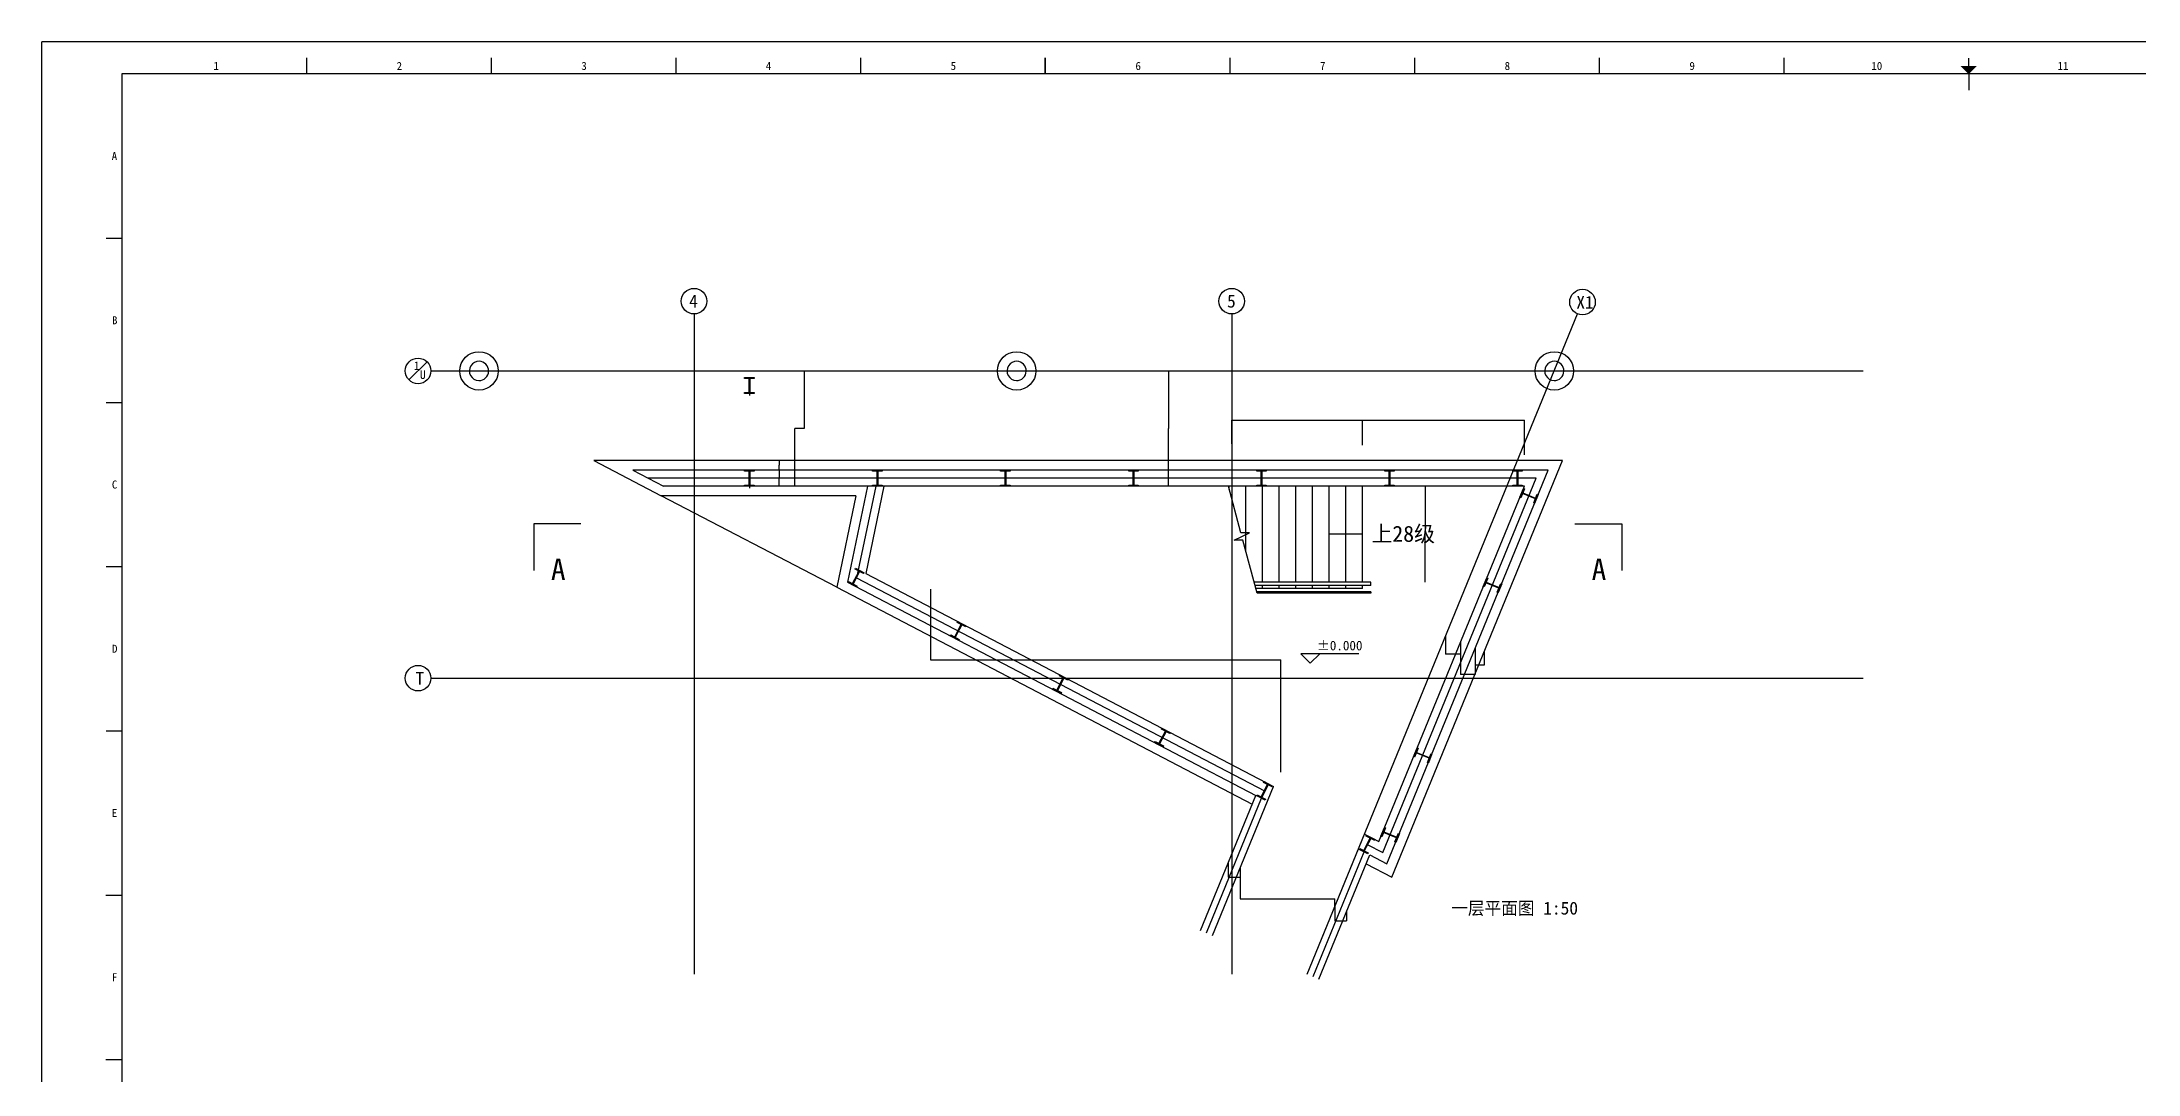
# Model space of a CAD drawing. Header units: metres. Extents: x 104376 to 163826, y -86950 to -44900.
# Drawn here: x 104376 to 137124, y -61024 to -44900 of the extents above; entities that cross this region are included whole.
import ezdxf

# ---------------------------------------------------------------- set-up
doc = ezdxf.new("R2010")
doc.units = ezdxf.units.M
for name, color, linetype in [('AXIS', 8, 'Continuous'), ('COL-S', 251, 'Continuous'), ('COLUMN', 1, 'Continuous'), ('D-TEXT', 3, 'Continuous'), ('DIM', 3, 'Continuous'), ('LINE', 3, 'Continuous'), ('RAILING', 6, 'Continuous'), ('S', 7, 'Continuous'), ('STAIR', 6, 'Continuous'), ('TEXT', 7, 'Continuous'), ('TK', 9, 'Continuous'), ('WIN', 4, 'Continuous'), ('XU', 6, 'Continuous')]:
    doc.layers.add(name, color=color, linetype=linetype)
doc.dimstyles.get("Standard").update_dxf_attribs({"dimtxt": 2.5, "dimasz": 2.5, "dimexe": 1.25, "dimexo": 0.625, "dimtad": 1, "dimcen": 2.5, "dimazin": 3, "dimtfac": 1, "dimtmove": 0, "dimatfit": 3})

# ---------------------------------------------------------------- blocks, each defined once
blk = doc.blocks.new('A$C492409A6')
at = {"layer": 'D-TEXT', "linetype": 'BYBLOCK'}
blk.add_text('X1', height=600, rotation=360, dxfattribs=at).set_placement((0, 0))
blk = doc.blocks.new('G25')
for p, q in [((-75, 109), (-75, 125)), ((-75, 125), (75, 125)), ((75, 109), (-75, 109)), ((-5, -109), (-5, 109)), ((5, 109), (5, -109)), ((75, 125), (75, 109)), ((-75, -125), (-75, -109)), ((-75, -109), (75, -109)), ((75, -125), (-75, -125)), ((75, -109), (75, -125))]:
    blk.add_line(p, q)
blk = doc.blocks.new('*D4')
for p, q in [((123093.96, -57801.74), (123093.96, -58288.91)), ((123094.21, -58288.91), (123830.725, -58288.91)), ((123837.725, -58288.91), (124574.24, -58288.91)), ((124574.49, -58408.4), (124574.49, -58288.91))]:
    blk.add_line(p, q)
at = {"layer": 'Defpoints'}
for p in [(123093.96, -57801.74), (123093.96, -58288.91), (124574.49, -58408.4)]:
    blk.add_point(p, dxfattribs=at)
at = {"layer": 'DIM', "insert": (123834.225, -58288.91), "char_height": 1, "attachment_point": 5}
blk.add_mtext('1480,53', dxfattribs=at)
blk = doc.blocks.new('*D5')
for p, q in [((118255.44, -53450.75), (118255.44, -54551.59)), ((118255.69, -54551.59), (120989.42, -54551.59)), ((120996.42, -54551.59), (123730.15, -54551.59)), ((123730.4, -56309.32), (123730.4, -54551.59))]:
    blk.add_line(p, q)
at = {"layer": 'Defpoints'}
for p in [(118255.44, -53450.75), (118255.44, -54551.59), (123730.4, -56309.32)]:
    blk.add_point(p, dxfattribs=at)
at = {"layer": 'DIM', "insert": (120992.92, -54551.59), "char_height": 1, "attachment_point": 5}
blk.add_mtext('5474,96', dxfattribs=at)
blk = doc.blocks.new('*D6')
for p, q in [((122963.81, -51179.81), (122963.81, -50809.29)), ((122964.06, -50809.29), (123981.17, -50809.29)), ((123988.17, -50809.29), (125005.28, -50809.29)), ((125005.53, -51179.81), (125005.53, -50809.29))]:
    blk.add_line(p, q)
at = {"layer": 'Defpoints'}
for p in [(122963.81, -50809.29), (122963.81, -51179.81), (125005.53, -51179.81)]:
    blk.add_point(p, dxfattribs=at)
at = {"layer": 'DIM', "insert": (123984.67, -50809.29), "char_height": 1, "attachment_point": 5}
blk.add_mtext('2041,72', dxfattribs=at)
blk = doc.blocks.new('*D18')
for p, q in [((122908.9, -57725.91), (122908.9, -57947.67)), ((122909.15, -57947.67), (122998.43, -57947.67)), ((123004.43, -57947.67), (123093.71, -57947.67)), ((123093.96, -57801.74), (123093.96, -57947.67))]:
    blk.add_line(p, q)
at = {"layer": 'Defpoints'}
for p in [(122908.9, -57725.91), (122908.9, -57947.67), (123093.96, -57801.74)]:
    blk.add_point(p, dxfattribs=at)
at = {"layer": 'DIM', "insert": (123001.43, -57947.67), "char_height": 1, "attachment_point": 5}
blk.add_mtext('185,06', dxfattribs=at)
blk = doc.blocks.new('*D19')
for p, q in [((116286.23, -50039.23), (116286.23, -50939.23)), ((116208.895, -50939.23), (116137.31, -50939.23)), ((116137.56, -51839.23), (116137.56, -50939.23)), ((116286.48, -50939.23), (116214.895, -50939.23))]:
    blk.add_line(p, q)
at = {"layer": 'Defpoints'}
for p in [(116286.23, -50039.23), (116286.23, -50939.23), (116137.56, -51839.23)]:
    blk.add_point(p, dxfattribs=at)
at = {"layer": 'DIM', "insert": (116211.895, -50939.23), "char_height": 1, "attachment_point": 5}
blk.add_mtext('148,67', dxfattribs=at)
blk = doc.blocks.new('*D20')
for p, q in [((115893.51, -51514.23), (115893.26, -51514.23)), ((115893.76, -51439.23), (115893.76, -51514.23)), ((115893.76, -51589.23), (115893.76, -51514.23)), ((115893.76, -51514.23), (115893.76, -51514.23)), ((115894.01, -51514.23), (115894.26, -51514.23))]:
    blk.add_line(p, q)
at = {"layer": 'Defpoints'}
for p in [(115893.76, -51439.23), (115893.76, -51514.23), (115893.76, -51589.23)]:
    blk.add_point(p, dxfattribs=at)
at = {"layer": 'DIM', "insert": (115893.76, -51513.105), "char_height": 1, "attachment_point": 5}
blk.add_mtext('0', dxfattribs=at)
blk = doc.blocks.new('*D21')
for p, q in [((115893.51, -51714.23), (115893.26, -51714.23)), ((115893.76, -51589.23), (115893.76, -51714.23)), ((115893.76, -51839.23), (115893.76, -51714.23)), ((115893.76, -51714.23), (115893.76, -51714.23)), ((115894.01, -51714.23), (115894.26, -51714.23))]:
    blk.add_line(p, q)
at = {"layer": 'Defpoints'}
for p in [(115893.76, -51589.23), (115893.76, -51714.23), (115893.76, -51839.23)]:
    blk.add_point(p, dxfattribs=at)
at = {"layer": 'DIM', "insert": (115893.76, -51713.105), "char_height": 1, "attachment_point": 5}
blk.add_mtext('0', dxfattribs=at)
blk = doc.blocks.new('*D22')
for p, q in [((121975.44, -50039.23), (121975.44, -50939.23)), ((121975.19, -50939.23), (121974.94, -50939.23)), ((121975.44, -51839.23), (121975.44, -50939.23)), ((121975.44, -50939.23), (121975.44, -50939.23)), ((121975.69, -50939.23), (121975.94, -50939.23))]:
    blk.add_line(p, q)
at = {"layer": 'Defpoints'}
for p in [(121975.44, -50039.23), (121975.44, -50939.23), (121975.44, -51839.23)]:
    blk.add_point(p, dxfattribs=at)
at = {"layer": 'DIM', "insert": (121975.44, -50938.105), "char_height": 1, "attachment_point": 5}
blk.add_mtext('0', dxfattribs=at)
blk = doc.blocks.new('*D40')
for p, q in [((126305.72, -54180.75), (126305.72, -54466.45)), ((126537.05, -54275.54), (126537.05, -54466.45)), ((126418.385, -54466.45), (126305.47, -54466.45)), ((126537.3, -54466.45), (126424.385, -54466.45))]:
    blk.add_line(p, q)
at = {"layer": 'Defpoints'}
for p in [(126305.72, -54180.75), (126537.05, -54275.54), (126537.05, -54466.45)]:
    blk.add_point(p, dxfattribs=at)
at = {"layer": 'DIM', "insert": (126421.385, -54466.45), "char_height": 1, "attachment_point": 5}
blk.add_mtext('231,33', dxfattribs=at)
blk = doc.blocks.new('*D41')
for p, q in [((126836.21, -54638.37), (126769.06, -54638.37)), ((126769.31, -54370.71), (126769.31, -54638.37)), ((126908.36, -54638.37), (126841.21, -54638.37)), ((126908.11, -54427.58), (126908.11, -54638.37))]:
    blk.add_line(p, q)
at = {"layer": 'Defpoints'}
for p in [(126769.31, -54370.71), (126908.11, -54427.58), (126908.11, -54638.37)]:
    blk.add_point(p, dxfattribs=at)
at = {"layer": 'DIM', "insert": (126838.71, -54638.37), "char_height": 1, "attachment_point": 5}
blk.add_mtext('138,8', dxfattribs=at)
blk = doc.blocks.new('*D42')
for p, q in [((126537.98, -54275.92), (126537.98, -54783.01)), ((126769.31, -54370.71), (126769.31, -54783.01)), ((126650.645, -54783.01), (126537.73, -54783.01)), ((126769.56, -54783.01), (126656.645, -54783.01))]:
    blk.add_line(p, q)
at = {"layer": 'Defpoints'}
for p in [(126537.98, -54275.92), (126769.31, -54370.71), (126769.31, -54783.01)]:
    blk.add_point(p, dxfattribs=at)
at = {"layer": 'DIM', "insert": (126653.645, -54783.01), "char_height": 1, "attachment_point": 5}
blk.add_mtext('231,33', dxfattribs=at)
blk = doc.blocks.new('*D43')
for p, q in [((124574.49, -58408.4), (124574.49, -58630.16)), ((124759.56, -58484.23), (124759.56, -58630.16)), ((124574.74, -58630.16), (124664.025, -58630.16)), ((124670.025, -58630.16), (124759.31, -58630.16))]:
    blk.add_line(p, q)
at = {"layer": 'Defpoints'}
for p in [(124574.49, -58408.4), (124759.56, -58484.23), (124574.49, -58630.16)]:
    blk.add_point(p, dxfattribs=at)
at = {"layer": 'DIM', "insert": (124667.025, -58630.16), "char_height": 1, "attachment_point": 5}
blk.add_mtext('185,07', dxfattribs=at)
blk = doc.blocks.new('*D44')
for p, q in [((125005.53, -51199.51), (125005.53, -50809.29)), ((125005.78, -50809.29), (126267.475, -50809.29)), ((126274.475, -50809.29), (127536.17, -50809.29)), ((127536.42, -51348.17), (127536.42, -50809.29))]:
    blk.add_line(p, q)
at = {"layer": 'Defpoints'}
for p in [(125005.53, -50809.29), (125005.53, -51199.51), (127536.42, -51348.17)]:
    blk.add_point(p, dxfattribs=at)
at = {"layer": 'DIM', "insert": (126270.975, -50809.29), "char_height": 1, "attachment_point": 5}
blk.add_mtext('2530,89', dxfattribs=at)
blk = doc.blocks.new('*D45')
for p, q in [((125986.65, -51839.23), (125986.65, -52589.23)), ((125986.4, -52589.23), (125986.15, -52589.23)), ((125986.65, -53339.23), (125986.65, -52589.23)), ((125986.65, -52589.23), (125986.65, -52589.23)), ((125986.9, -52589.23), (125987.15, -52589.23))]:
    blk.add_line(p, q)
at = {"layer": 'Defpoints'}
for p in [(125986.65, -51839.23), (125986.65, -52589.23), (125986.65, -53339.23)]:
    blk.add_point(p, dxfattribs=at)
at = {"layer": 'DIM', "insert": (125986.65, -52588.105), "char_height": 1, "attachment_point": 5}
blk.add_mtext('0', dxfattribs=at)

msp = doc.modelspace()

# ---------------------------------------------------------------- linework, layer by layer
for p, q in [((115354.07, -50158.35), (115354.07, -50142.35)), ((115354.07, -50142.35), (115504.07, -50142.35)), ((115504.07, -50158.35), (115354.07, -50158.35)), ((115354.07, -50392.35), (115354.07, -50376.35)), ((115354.07, -50376.35), (115504.07, -50376.35)), ((115504.07, -50392.35), (115354.07, -50392.35)), ((115424.07, -50376.35), (115424.07, -50158.35)), ((115434.07, -50158.35), (115434.07, -50376.35)), ((115504.07, -50142.35), (115504.07, -50158.35)), ((115504.07, -50376.35), (115504.07, -50392.35))]:
    msp.add_line(p, q)
at = {"layer": 'AXIS'}
for p, q in [((114563.81, -49149.72), (114563.81, -59464.02)), ((122963.81, -49149.72), (122963.81, -59464.02)), ((124141.95, -59464.02), (128368.3, -49149.72)), ((110452.27, -50039.23), (132828.62, -50039.23)), ((110452.27, -54839.23), (132828.62, -54839.23))]:
    msp.add_line(p, q, dxfattribs=at)
at = {"layer": 'COL-S'}
for p, q in [((115434.07, -50267.35), (115424.07, -50267.35)), ((115429.07, -50267.35), (115429.07, -50424.43)), ((115434.07, -51714.23), (115424.07, -51714.23)), ((115429.07, -51714.23), (115429.07, -51871.31))]:
    msp.add_line(p, q, dxfattribs=at)
for points in [[(111207.77, -49889.29, 1), (111199.85, -50189.18, 1)], [(119607.77, -49889.29, 1), (119599.85, -50189.18, 1)], [(128007.77, -49889.29, 1), (127999.85, -50189.18, 1)]]:
    msp.add_lwpolyline(points, format="xyb", close=True, dxfattribs=at)
at = {"layer": 'COLUMN'}
for centre in [(111203.81, -50039.23), (119603.81, -50039.23), (128003.81, -50039.23)]:
    msp.add_circle(centre, 300, dxfattribs=at)
at = {"layer": 'D-TEXT'}
msp.add_line((110109.13, -50178.96), (110391.97, -49896.12), dxfattribs=at)
for centre in [(114563.81, -48949.72), (122963.81, -48949.72), (128444.13, -48964.65), (110252.27, -50039.23), (110252.27, -54839.23)]:
    msp.add_circle(centre, 200, dxfattribs=at)
at = {"layer": 'LINE'}
for p, q in [((123107.1, -52567.26), (122912.03, -51839.23)), ((123003.82, -52684.09), (123242.02, -52568.5)), ((123138.74, -52685.32), (123003.82, -52684.09)), ((123242.02, -52568.5), (123107.1, -52567.26)), ((123359.5, -53509.23), (123138.74, -52685.32)), ((125005.53, -52589.23), (124485.53, -52589.23))]:
    msp.add_line(p, q, dxfattribs=at)
at = {"layer": 'RAILING'}
for p, q in [((128132.6, -51439.23), (112998.43, -51439.23)), ((112998.43, -51439.23), (114051.83, -51989.23)), ((125465.41, -57948.46), (128132.6, -51439.23)), ((117091.23, -51989.23), (114051.83, -51989.23)), ((117091.23, -51989.23), (116792.13, -53419.99)), ((116792.13, -53419.99), (123284.33, -56809.68)), ((125064.8, -57739.3), (125465.41, -57948.46))]:
    msp.add_line(p, q, dxfattribs=at)
at = {"layer": 'STAIR'}
for p, q in [((122925.53, -51889.64), (122925.53, -51839.23)), ((123185.53, -52859.97), (123185.53, -51839.23)), ((123445.53, -53339.23), (123445.53, -51839.23)), ((123705.53, -53339.23), (123705.53, -51839.23)), ((123965.53, -53339.23), (123965.53, -51839.23)), ((124225.53, -53339.23), (124225.53, -51839.23)), ((124485.53, -53339.23), (124485.53, -51839.23)), ((124745.53, -53339.23), (124745.53, -51839.23)), ((125005.53, -53339.23), (125005.53, -51839.23)), ((125135.53, -53339.23), (123313.95, -53339.23)), ((125135.53, -53389.23), (125135.53, -53339.23)), ((125135.53, -53389.23), (123327.35, -53389.23)), ((125005.53, -53439.23), (123340.75, -53439.23)), ((125135.53, -53489.23), (123354.14, -53489.23)), ((125135.53, -53509.23), (123359.5, -53509.23)), ((123445.53, -53439.23), (123445.53, -53389.23)), ((123705.53, -53439.23), (123705.53, -53389.23)), ((123965.53, -53439.23), (123965.53, -53389.23)), ((124225.53, -53439.23), (124225.53, -53389.23)), ((124485.53, -53439.23), (124485.53, -53389.23)), ((124745.53, -53439.23), (124745.53, -53389.23)), ((125005.53, -53439.23), (125005.53, -53389.23)), ((125135.53, -53489.23), (125135.53, -53509.23))]:
    msp.add_line(p, q, dxfattribs=at)
at = {"layer": 'TEXT'}
for points in [[(112794.64, -52426.23), (112061.3, -52426.23), (112061.3, -53159.57)], [(128325.58, -52426.23), (129058.91, -52426.23), (129058.91, -53159.57)], [(124947.84, -54457.85), (124042.35, -54457.85), (124192.05, -54607.55), (124341.75, -54457.85)]]:
    msp.add_lwpolyline(points, dxfattribs=at)
at = {"layer": 'TK'}
for p, q in [((163825.51, -44900.07), (104375.51, -44900.07)), ((104375.51, -86950.07), (104375.51, -44900.07)), ((108510.51, -45150.07), (108510.51, -45400.07)), ((111395.51, -45150.07), (111395.51, -45400.07)), ((114280.51, -45150.07), (114280.51, -45400.07)), ((117165.51, -45150.07), (117165.51, -45400.07)), ((120050.51, -45400.07), (120050.51, -45150.07)), ((120050.51, -45150.07), (120050.51, -45400.07)), ((122935.51, -45150.07), (122935.51, -45400.07)), ((125820.51, -45150.07), (125820.51, -45400.07)), ((128705.51, -45150.07), (128705.51, -45400.07)), ((131590.51, -45150.07), (131590.51, -45400.07)), ((134478.26, -45402.78), (134478.26, -45652.78)), ((105381, -47965.69), (105631, -47965.69)), ((105381, -50531.32), (105631, -50531.32)), ((105381, -53096.94), (105631, -53096.94)), ((105381, -55662.57), (105631, -55662.57)), ((105375.51, -58228.19), (105625.51, -58228.19)), ((105375.51, -60793.82), (105625.51, -60793.82))]:
    msp.add_line(p, q, dxfattribs=at)
msp.add_lwpolyline([(134478.26, -45277.78), (134478.26, -45152.78)], dxfattribs=at)
msp.add_lwpolyline([(163325.51, -86450.07), (163325.51, -45400.07), (105625.51, -45400.07), (105625.51, -86450.07)], close=True, dxfattribs=at)
msp.add_solid([(134353.26, -45277.78), (134603.26, -45277.78), (134478.26, -45402.78)], dxfattribs=at)
at = {"layer": 'WIN'}
for p, q in [((117531.51, -51589.23), (113609.81, -51589.23)), ((113609.81, -51589.23), (114088.63, -51839.23)), ((117480.29, -51714.23), (113849.22, -51714.23)), ((127909.04, -51589.23), (117396.42, -51589.23)), ((127722.73, -51714.23), (117480.29, -51714.23)), ((125325.31, -57565.09), (127722.73, -51714.23)), ((125388.99, -57739.35), (127909.04, -51589.23)), ((127536.42, -51839.23), (114088.63, -51839.23)), ((117275.83, -51839.23), (116962.18, -53339.57)), ((117403.53, -51839.23), (117103.9, -53272.54)), ((117531.23, -51839.23), (117245.61, -53205.52)), ((125261.63, -57390.83), (127536.42, -51839.23)), ((116962.18, -53339.57), (123341.45, -56670.29)), ((117103.9, -53272.54), (123478.07, -56600.61)), ((117245.61, -53205.52), (123614.69, -56530.93)), ((122568.88, -58819.45), (123478.07, -56600.61)), ((122661.42, -58857.37), (123614.69, -56530.93)), ((122476.35, -58781.53), (123341.45, -56670.29)), ((124141.95, -59464.02), (125039.07, -57274.62)), ((125039.07, -57274.62), (125261.63, -57390.83)), ((124234.48, -59501.94), (125080.49, -57437.27)), ((124327.01, -59539.86), (125121.92, -57599.91)), ((125080.49, -57437.27), (125325.31, -57565.09)), ((125121.92, -57599.91), (125388.99, -57739.35))]:
    msp.add_line(p, q, dxfattribs=at)
at = {"layer": 'XU'}
msp.add_line((116792.13, -53419.99), (114051.83, -51989.23), dxfattribs=at)

# ---------------------------------------------------------------- block references
at = {"layer": 'DIM', "xscale": 0.33, "yscale": 0.33, "zscale": 0.33}
msp.add_blockref('A$C492409A6', (128348.57, -49065.36), dxfattribs=at)
at = {"layer": 'S'}
for p in [(115429.07, -51714.23), (117429.07, -51714.23), (119429.07, -51714.23), (121429.07, -51714.23), (123429.07, -51714.23), (125429.07, -51714.23), (127429.07, -51714.23)]:
    msp.add_blockref('G25', p, dxfattribs=at)
for p, rotation in [((127608.93, -51991.95), 247.72), ((117095.65, -53268.24), 332.43), ((127037.46, -53386.63), 247.72), ((118691.25, -54101.33), 332.43), ((120286.86, -54934.42), 332.43), ((121882.46, -55767.52), 332.43), ((125948.46, -56044.29), 247.72), ((123478.07, -56600.61), 332.43), ((125080.49, -57437.27), 332.43), ((125439, -57287.62), 247.72)]:
    msp.add_blockref('G25', p, dxfattribs=dict(at, rotation=rotation))

# ---------------------------------------------------------------- texts
at = {"layer": 'D-TEXT'}
for s, height, p in [('4', 200, (114487.07, -49049.72)), ('5', 200, (122890.88, -49049.72)), ('1', 133.33, (110185.56, -50025.83)), ('U', 133.33, (110280.36, -50165.16)), ('T', 200, (110209.92, -54941.41))]:
    msp.add_text(s, height=height, rotation=360, dxfattribs=at).set_placement(p)
at = {"layer": 'TEXT'}
for s, height, p in [('上28级', 250, (125148.06, -52708.67)), ('A', 333.33, (112329.1, -53303.55)), ('A', 333.33, (128587.94, -53303.55)), ('%%p0.000', 150, (124292.57, -54404.61)), (' 一层平面图 1:50', 200, (126257.96, -58532.3))]:
    msp.add_text(s, height=height, rotation=360, dxfattribs=at).set_placement(p)
at = {"layer": 'TK'}
for s, p in [('1', (107055.36, -45337.57)), ('2', (109917.59, -45337.57)), ('3', (112802.59, -45337.57)), ('4', (115685.06, -45337.57)), ('5', (118572.59, -45337.57)), ('6', (121460.12, -45337.57)), ('7', (124342.59, -45337.57)), ('8', (127227.59, -45337.57)), ('9', (130115.12, -45337.57)), ('10', (132957.12, -45337.57)), ('11', (135864.89, -45337.57)), ('A', (105465.53, -46745.38)), ('B', (105470.59, -49311.01)), ('C', (105468.06, -51876.63)), ('D', (105470.59, -54442.26)), ('E', (105467.62, -57007.88)), ('F', (105467.62, -59573.51))]:
    msp.add_text(s, height=125, dxfattribs=at).set_placement(p)

# ---------------------------------------------------------------- dimensions: what is measured, and where the dimension line sits
at = {"layer": 'DIM'}
for base, p1, p2, picture, middle in [((116286.23, -50939.23), (116286.23, -50039.23), (116137.56, -51839.23), '*D19', (116211.895, -50939.23)), ((121975.44, -50939.23), (121975.44, -50039.23), (121975.44, -51839.23), '*D22', (121975.44, -50938.105)), ((122963.81, -50809.29), (122963.81, -51179.81), (125005.53, -51179.81), '*D6', (123984.67, -50809.29)), ((125005.53, -50809.29), (125005.53, -51199.51), (127536.42, -51348.17), '*D44', (126270.975, -50809.29)), ((115893.76, -51514.23), (115893.76, -51439.23), (115893.76, -51589.23), '*D20', (115893.76, -51513.105)), ((115893.76, -51714.23), (115893.76, -51589.23), (115893.76, -51839.23), '*D21', (115893.76, -51713.105)), ((125986.65, -52589.23), (125986.65, -51839.23), (125986.65, -53339.23), '*D45', (125986.65, -52588.105)), ((118255.44, -54551.59), (118255.44, -53450.75), (123730.4, -56309.32), '*D5', (120992.92, -54551.59)), ((126537.05, -54466.45), (126537.05, -54275.54), (126305.72, -54180.75), '*D40', (126421.385, -54466.45)), ((126769.31, -54783.01), (126769.31, -54370.71), (126537.98, -54275.92), '*D42', (126653.645, -54783.01)), ((126908.11, -54638.37), (126908.11, -54427.58), (126769.31, -54370.71), '*D41', (126838.71, -54638.37)), ((122908.9, -57947.67), (122908.9, -57725.91), (123093.96, -57801.74), '*D18', (123001.43, -57947.67)), ((123093.96, -58288.91), (123093.96, -57801.74), (124574.49, -58408.4), '*D4', (123834.225, -58288.91)), ((124574.49, -58630.16), (124574.49, -58408.4), (124759.56, -58484.23), '*D43', (124667.025, -58630.16))]:
    dim = msp.add_linear_dim(base=base, p1=p1, p2=p2, dimstyle='Standard', dxfattribs=at)
    dim.commit()
    dim.dimension.update_dxf_attribs({"geometry": picture, "text_midpoint": middle})

doc.saveas('drawing.dxf')
